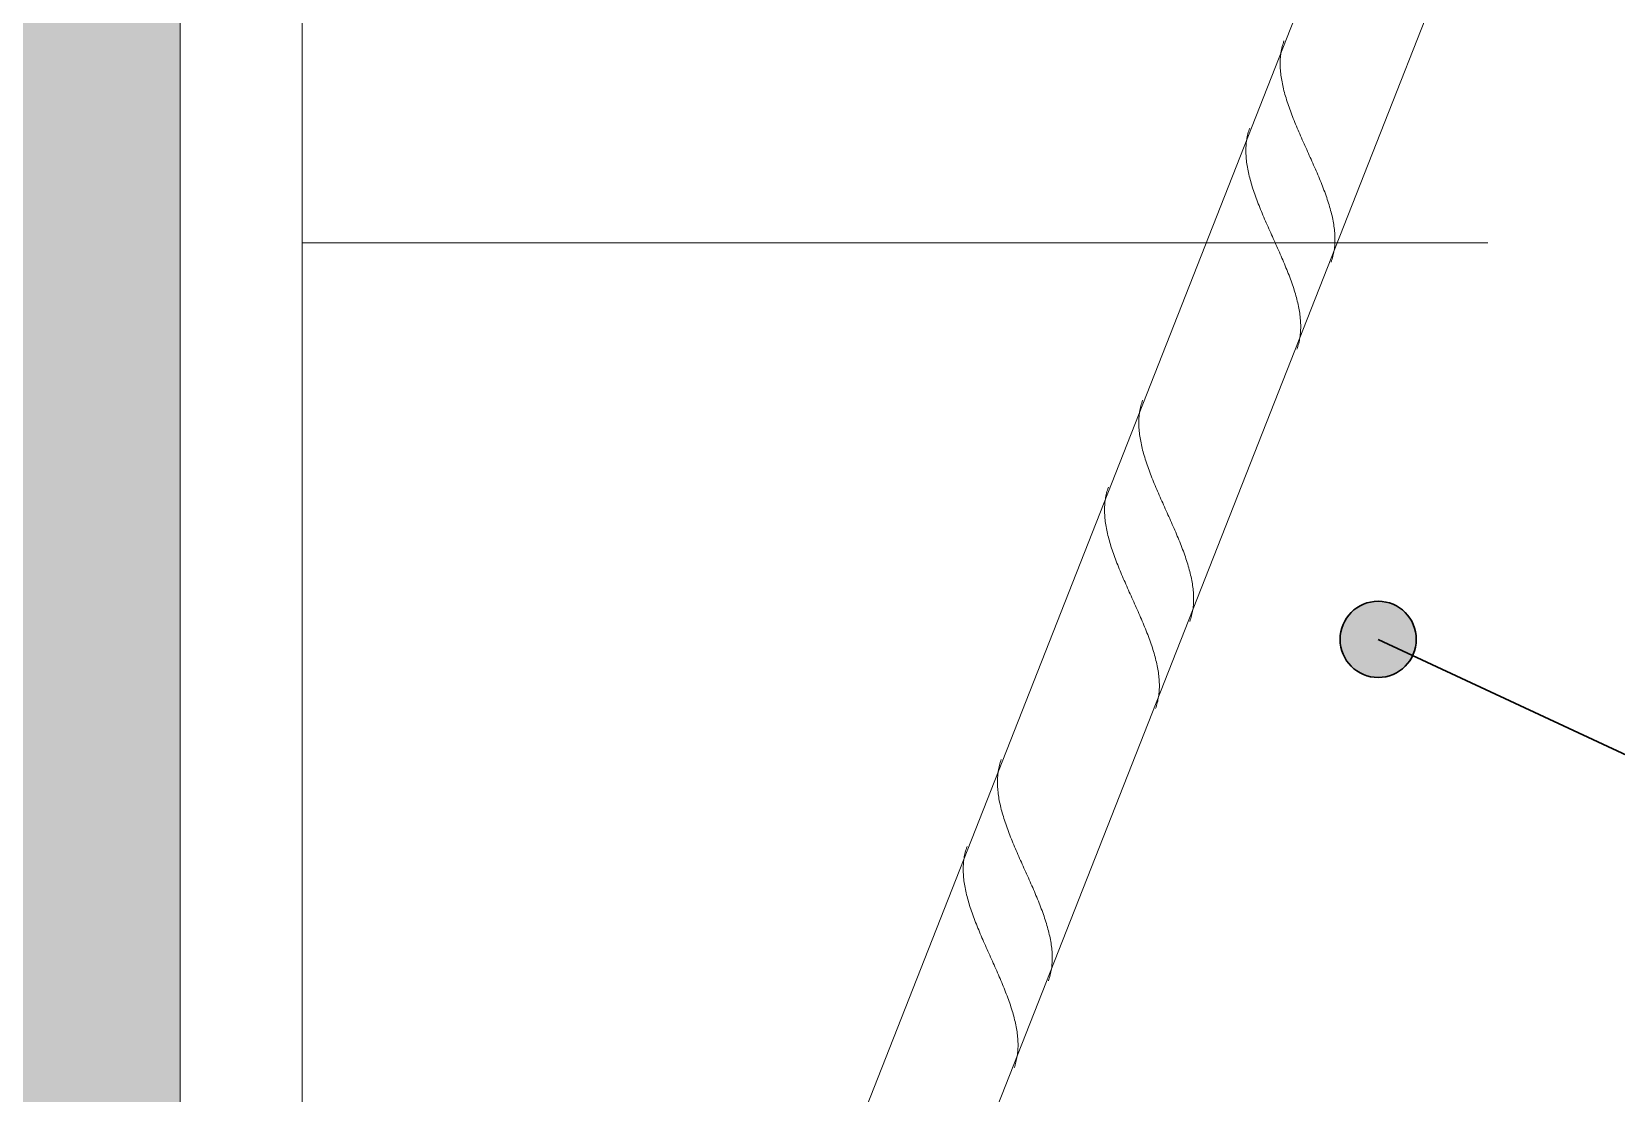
# Model space of a CAD drawing. Header units: inches. Extents: x 16427 to 16619, y -152 to -15.
# Drawn here: x 16559.07 to 16565.57, y -52.86 to -48.5 of the extents above; entities that cross this region are included whole.
import ezdxf

# ---------------------------------------------------------------- set-up
doc = ezdxf.new("R2010")
doc.units = ezdxf.units.IN
doc.header["$MEASUREMENT"] = 0
for name, color, linetype, lineweight in [('A-ANNO-IDEN', 131, 'Continuous', 30), ('A-WALL', 113, 'Continuous', 18), ('A-WALL-PATT', 111, 'Continuous', 18)]:
    doc.layers.add(name, color=color, linetype=linetype, lineweight=lineweight)

# ---------------------------------------------------------------- blocks, each defined once
blk = doc.blocks.new('FP_1-DETAIL - HOLLOWCORE SLAB - RC WAL CONNECTION FRONT')
at = {"layer": 'A-WALL', "lineweight": 9}
for p, q in [((16459.8988, -46.7882), (16455.4371, -58.1253)), ((16455.9744, -58.1253), (16460.364, -46.9713))]:
    blk.add_line(p, q, dxfattribs=at)
at = {"layer": 'A-WALL-PATT', "color": 8, "lineweight": 9}
for p, q in [((16459.191, -48.5829), (16459.1922, -48.5767)), ((16459.1922, -48.5767), (16459.1935, -48.5706)), ((16459.1935, -48.5706), (16459.195, -48.5646)), ((16459.195, -48.5646), (16459.1966, -48.5587)), ((16459.1966, -48.5587), (16459.1983, -48.5528)), ((16459.1983, -48.5528), (16459.2002, -48.5469)), ((16459.2002, -48.5469), (16459.2022, -48.5411)), ((16459.1866, -48.6339), (16459.1867, -48.6273)), ((16459.1867, -48.6405), (16459.1866, -48.6339)), ((16459.1867, -48.6273), (16459.1869, -48.6208)), ((16459.1869, -48.6472), (16459.1867, -48.6405)), ((16459.1869, -48.6208), (16459.1872, -48.6143)), ((16459.1872, -48.6143), (16459.1877, -48.6079)), ((16459.1877, -48.6079), (16459.1883, -48.6016)), ((16459.1883, -48.6016), (16459.1891, -48.5953)), ((16459.1891, -48.5953), (16459.19, -48.589)), ((16459.19, -48.589), (16459.191, -48.5829)), ((16459.1872, -48.6539), (16459.1869, -48.6472)), ((16459.1876, -48.6606), (16459.1872, -48.6539)), ((16459.1882, -48.6675), (16459.1876, -48.6606)), ((16459.1889, -48.6743), (16459.1882, -48.6675)), ((16459.1897, -48.6813), (16459.1889, -48.6743)), ((16459.1907, -48.6882), (16459.1897, -48.6813)), ((16459.1917, -48.6952), (16459.1907, -48.6882)), ((16459.1929, -48.7023), (16459.1917, -48.6952)), ((16459.1942, -48.7094), (16459.1929, -48.7023)), ((16459.1956, -48.7165), (16459.1942, -48.7094)), ((16459.1971, -48.7237), (16459.1956, -48.7165)), ((16459.1988, -48.731), (16459.1971, -48.7237)), ((16459.2005, -48.7383), (16459.1988, -48.731)), ((16459.2023, -48.7456), (16459.2005, -48.7383)), ((16459.2043, -48.7529), (16459.2023, -48.7456)), ((16459.2063, -48.7603), (16459.2043, -48.7529)), ((16459.2085, -48.7678), (16459.2063, -48.7603)), ((16459.2107, -48.7752), (16459.2085, -48.7678)), ((16459.213, -48.7827), (16459.2107, -48.7752)), ((16459.2154, -48.7903), (16459.213, -48.7827)), ((16459.2179, -48.7979), (16459.2154, -48.7903)), ((16459.2205, -48.8055), (16459.2179, -48.7979)), ((16459.2232, -48.8131), (16459.2205, -48.8055)), ((16459.2259, -48.8208), (16459.2232, -48.8131)), ((16459.2287, -48.8285), (16459.2259, -48.8208)), ((16459.2316, -48.8362), (16459.2287, -48.8285)), ((16459.2345, -48.844), (16459.2316, -48.8362)), ((16459.0596, -48.9042), (16459.0616, -48.8984)), ((16459.2376, -48.8517), (16459.2345, -48.844)), ((16459.2406, -48.8595), (16459.2376, -48.8517)), ((16459.2438, -48.8674), (16459.2406, -48.8595)), ((16459.2469, -48.8752), (16459.2438, -48.8674)), ((16459.2502, -48.8831), (16459.2469, -48.8752)), ((16459.2535, -48.891), (16459.2502, -48.8831)), ((16459.2568, -48.8989), (16459.2535, -48.891)), ((16459.2602, -48.9068), (16459.2568, -48.8989)), ((16459.0466, -48.9716), (16459.0471, -48.9652)), ((16459.0471, -48.9652), (16459.0477, -48.9588)), ((16459.0477, -48.9588), (16459.0485, -48.9525)), ((16459.0485, -48.9525), (16459.0494, -48.9463)), ((16459.0494, -48.9463), (16459.0504, -48.9401)), ((16459.0504, -48.9401), (16459.0516, -48.934)), ((16459.0516, -48.934), (16459.0529, -48.9279)), ((16459.0529, -48.9279), (16459.0544, -48.9219)), ((16459.0544, -48.9219), (16459.056, -48.9159)), ((16459.056, -48.9159), (16459.0577, -48.91)), ((16459.0577, -48.91), (16459.0596, -48.9042)), ((16459.2636, -48.9147), (16459.2602, -48.9068)), ((16459.267, -48.9227), (16459.2636, -48.9147)), ((16459.2705, -48.9307), (16459.267, -48.9227)), ((16459.274, -48.9386), (16459.2705, -48.9307)), ((16459.2776, -48.9466), (16459.274, -48.9386)), ((16459.2811, -48.9546), (16459.2776, -48.9466)), ((16459.2847, -48.9626), (16459.2811, -48.9546)), ((16459.2883, -48.9706), (16459.2847, -48.9626)), ((16459.046, -48.9911), (16459.0461, -48.9846)), ((16459.0461, -48.9977), (16459.046, -48.9911)), ((16459.0461, -48.9846), (16459.0463, -48.978)), ((16459.0463, -49.0044), (16459.0461, -48.9977)), ((16459.0463, -48.978), (16459.0466, -48.9716)), ((16459.0466, -49.0111), (16459.0463, -49.0044)), ((16459.047, -49.0179), (16459.0466, -49.0111)), ((16459.0476, -49.0247), (16459.047, -49.0179)), ((16459.0483, -49.0316), (16459.0476, -49.0247)), ((16459.0491, -49.0385), (16459.0483, -49.0316)), ((16459.2919, -48.9786), (16459.2883, -48.9706)), ((16459.2955, -48.9866), (16459.2919, -48.9786)), ((16459.2991, -48.9946), (16459.2955, -48.9866)), ((16459.3027, -49.0027), (16459.2991, -48.9946)), ((16459.3063, -49.0107), (16459.3027, -49.0027)), ((16459.3099, -49.0187), (16459.3063, -49.0107)), ((16459.3135, -49.0267), (16459.3099, -49.0187)), ((16459.317, -49.0347), (16459.3135, -49.0267)), ((16459.0501, -49.0455), (16459.0491, -49.0385)), ((16459.0511, -49.0525), (16459.0501, -49.0455)), ((16459.0523, -49.0595), (16459.0511, -49.0525)), ((16459.0536, -49.0666), (16459.0523, -49.0595)), ((16459.055, -49.0738), (16459.0536, -49.0666)), ((16459.0565, -49.081), (16459.055, -49.0738)), ((16459.0582, -49.0882), (16459.0565, -49.081)), ((16459.0599, -49.0955), (16459.0582, -49.0882)), ((16459.0618, -49.1028), (16459.0599, -49.0955)), ((16459.3206, -49.0427), (16459.317, -49.0347)), ((16459.3241, -49.0507), (16459.3206, -49.0427)), ((16459.3276, -49.0586), (16459.3241, -49.0507)), ((16459.3311, -49.0666), (16459.3276, -49.0586)), ((16459.3345, -49.0745), (16459.3311, -49.0666)), ((16459.338, -49.0825), (16459.3345, -49.0745)), ((16459.3413, -49.0904), (16459.338, -49.0825)), ((16459.3447, -49.0983), (16459.3413, -49.0904)), ((16459.0637, -49.1102), (16459.0618, -49.1028)), ((16459.0657, -49.1176), (16459.0637, -49.1102)), ((16459.0679, -49.125), (16459.0657, -49.1176)), ((16459.0701, -49.1325), (16459.0679, -49.125)), ((16459.0724, -49.14), (16459.0701, -49.1325)), ((16459.0748, -49.1475), (16459.0724, -49.14)), ((16459.0773, -49.1551), (16459.0748, -49.1475)), ((16459.0799, -49.1627), (16459.0773, -49.1551)), ((16459.348, -49.1062), (16459.3447, -49.0983)), ((16459.3512, -49.1141), (16459.348, -49.1062)), ((16459.3544, -49.1219), (16459.3512, -49.1141)), ((16459.3575, -49.1297), (16459.3544, -49.1219)), ((16459.3606, -49.1375), (16459.3575, -49.1297)), ((16459.3636, -49.1453), (16459.3606, -49.1375)), ((16459.3665, -49.1531), (16459.3636, -49.1453)), ((16459.3694, -49.1608), (16459.3665, -49.1531)), ((16459.3722, -49.1685), (16459.3694, -49.1608)), ((16459.0826, -49.1704), (16459.0799, -49.1627)), ((16459.0853, -49.178), (16459.0826, -49.1704)), ((16459.0881, -49.1857), (16459.0853, -49.178)), ((16459.091, -49.1935), (16459.0881, -49.1857)), ((16459.0939, -49.2012), (16459.091, -49.1935)), ((16459.097, -49.209), (16459.0939, -49.2012)), ((16459.1, -49.2168), (16459.097, -49.209)), ((16459.1032, -49.2246), (16459.1, -49.2168)), ((16459.1064, -49.2325), (16459.1032, -49.2246)), ((16459.375, -49.1762), (16459.3722, -49.1685)), ((16459.3776, -49.1838), (16459.375, -49.1762)), ((16459.3802, -49.1914), (16459.3776, -49.1838)), ((16459.3827, -49.199), (16459.3802, -49.1914)), ((16459.3851, -49.2065), (16459.3827, -49.199)), ((16459.3874, -49.2141), (16459.3851, -49.2065)), ((16459.3897, -49.2215), (16459.3874, -49.2141)), ((16459.3918, -49.229), (16459.3897, -49.2215)), ((16459.1096, -49.2403), (16459.1064, -49.2325)), ((16459.1129, -49.2482), (16459.1096, -49.2403)), ((16459.1162, -49.2561), (16459.1129, -49.2482)), ((16459.1196, -49.2641), (16459.1162, -49.2561)), ((16459.123, -49.272), (16459.1196, -49.2641)), ((16459.1264, -49.2799), (16459.123, -49.272)), ((16459.1299, -49.2879), (16459.1264, -49.2799)), ((16459.1334, -49.2959), (16459.1299, -49.2879)), ((16459.3939, -49.2364), (16459.3918, -49.229)), ((16459.3958, -49.2437), (16459.3939, -49.2364)), ((16459.3976, -49.251), (16459.3958, -49.2437)), ((16459.3994, -49.2583), (16459.3976, -49.251)), ((16459.401, -49.2655), (16459.3994, -49.2583)), ((16459.4025, -49.2727), (16459.401, -49.2655)), ((16459.4039, -49.2799), (16459.4025, -49.2727)), ((16459.4052, -49.287), (16459.4039, -49.2799)), ((16459.4064, -49.2941), (16459.4052, -49.287)), ((16459.137, -49.3039), (16459.1334, -49.2959)), ((16459.1405, -49.3119), (16459.137, -49.3039)), ((16459.1441, -49.3199), (16459.1405, -49.3119)), ((16459.1477, -49.3279), (16459.1441, -49.3199)), ((16459.1513, -49.3359), (16459.1477, -49.3279)), ((16459.1549, -49.3439), (16459.1513, -49.3359)), ((16459.1585, -49.3519), (16459.1549, -49.3439)), ((16459.1621, -49.3599), (16459.1585, -49.3519)), ((16459.4075, -49.3011), (16459.4064, -49.2941)), ((16459.4084, -49.308), (16459.4075, -49.3011)), ((16459.4092, -49.3149), (16459.4084, -49.308)), ((16459.4099, -49.3218), (16459.4092, -49.3149)), ((16459.4105, -49.3286), (16459.4099, -49.3218)), ((16459.411, -49.3354), (16459.4105, -49.3286)), ((16459.4113, -49.3421), (16459.411, -49.3354)), ((16459.4115, -49.3488), (16459.4113, -49.3421)), ((16459.4115, -49.3554), (16459.4115, -49.3488)), ((16459.4115, -49.362), (16459.4115, -49.3554)), ((16459.1657, -49.3679), (16459.1621, -49.3599)), ((16459.1693, -49.3759), (16459.1657, -49.3679)), ((16459.1729, -49.3839), (16459.1693, -49.3759)), ((16459.1764, -49.3919), (16459.1729, -49.3839)), ((16459.18, -49.3999), (16459.1764, -49.3919)), ((16459.1835, -49.4079), (16459.18, -49.3999)), ((16459.187, -49.4159), (16459.1835, -49.4079)), ((16459.1905, -49.4238), (16459.187, -49.4159)), ((16459.4032, -49.4247), (16459.4046, -49.4186)), ((16459.4046, -49.4186), (16459.406, -49.4126)), ((16459.406, -49.4126), (16459.4071, -49.4064)), ((16459.4071, -49.4064), (16459.4082, -49.4002)), ((16459.4082, -49.4002), (16459.4091, -49.394)), ((16459.4091, -49.394), (16459.4098, -49.3877)), ((16459.4098, -49.3877), (16459.4104, -49.3814)), ((16459.4104, -49.3814), (16459.4109, -49.375)), ((16459.4109, -49.375), (16459.4113, -49.3685)), ((16459.4113, -49.3685), (16459.4115, -49.362)), ((16459.1939, -49.4318), (16459.1905, -49.4238)), ((16459.1974, -49.4397), (16459.1939, -49.4318)), ((16459.2007, -49.4477), (16459.1974, -49.4397)), ((16459.2041, -49.4556), (16459.2007, -49.4477)), ((16459.2074, -49.4634), (16459.2041, -49.4556)), ((16459.2106, -49.4713), (16459.2074, -49.4634)), ((16459.2138, -49.4792), (16459.2106, -49.4713)), ((16459.2169, -49.487), (16459.2138, -49.4792)), ((16459.22, -49.4948), (16459.2169, -49.487)), ((16459.3959, -49.4482), (16459.3979, -49.4424)), ((16459.3979, -49.4424), (16459.3998, -49.4365)), ((16459.3998, -49.4365), (16459.4016, -49.4306)), ((16459.4016, -49.4306), (16459.4032, -49.4247)), ((16459.223, -49.5026), (16459.22, -49.4948)), ((16459.226, -49.5103), (16459.223, -49.5026)), ((16459.2288, -49.5181), (16459.226, -49.5103)), ((16459.2316, -49.5258), (16459.2288, -49.5181)), ((16459.2344, -49.5334), (16459.2316, -49.5258)), ((16459.237, -49.5411), (16459.2344, -49.5334)), ((16459.2396, -49.5487), (16459.237, -49.5411)), ((16459.2421, -49.5563), (16459.2396, -49.5487)), ((16459.2445, -49.5638), (16459.2421, -49.5563)), ((16459.2468, -49.5713), (16459.2445, -49.5638)), ((16459.2491, -49.5788), (16459.2468, -49.5713)), ((16459.2512, -49.5862), (16459.2491, -49.5788)), ((16459.2533, -49.5936), (16459.2512, -49.5862)), ((16459.2552, -49.601), (16459.2533, -49.5936)), ((16459.257, -49.6083), (16459.2552, -49.601)), ((16459.2588, -49.6156), (16459.257, -49.6083)), ((16459.2604, -49.6228), (16459.2588, -49.6156)), ((16459.2619, -49.63), (16459.2604, -49.6228)), ((16459.2633, -49.6371), (16459.2619, -49.63)), ((16459.2646, -49.6442), (16459.2633, -49.6371)), ((16459.2658, -49.6513), (16459.2646, -49.6442)), ((16459.2669, -49.6583), (16459.2658, -49.6513)), ((16459.2678, -49.6653), (16459.2669, -49.6583)), ((16459.2686, -49.6722), (16459.2678, -49.6653)), ((16459.2693, -49.6791), (16459.2686, -49.6722)), ((16459.2699, -49.6859), (16459.2693, -49.6791)), ((16459.2685, -49.7513), (16459.2692, -49.745)), ((16459.2692, -49.745), (16459.2698, -49.7386)), ((16459.2698, -49.7386), (16459.2703, -49.7322)), ((16459.2704, -49.6927), (16459.2699, -49.6859)), ((16459.2703, -49.7322), (16459.2707, -49.7257)), ((16459.2707, -49.6994), (16459.2704, -49.6927)), ((16459.2709, -49.706), (16459.2707, -49.6994)), ((16459.2707, -49.7257), (16459.2709, -49.7192)), ((16459.2709, -49.7127), (16459.2709, -49.706)), ((16459.2709, -49.7192), (16459.2709, -49.7127)), ((16459.2553, -49.8054), (16459.2573, -49.7996)), ((16459.2573, -49.7996), (16459.2592, -49.7938)), ((16459.2592, -49.7938), (16459.261, -49.7879)), ((16459.261, -49.7879), (16459.2626, -49.7819)), ((16459.2626, -49.7819), (16459.264, -49.7759)), ((16459.264, -49.7759), (16459.2654, -49.7698)), ((16459.2654, -49.7698), (16459.2665, -49.7637)), ((16459.2665, -49.7637), (16459.2676, -49.7575)), ((16459.2676, -49.7575), (16459.2685, -49.7513)), ((16458.6083, -50.0755), (16458.609, -50.0692)), ((16458.609, -50.0692), (16458.6099, -50.0629)), ((16458.6099, -50.0629), (16458.611, -50.0567)), ((16458.611, -50.0567), (16458.6121, -50.0506)), ((16458.6121, -50.0506), (16458.6135, -50.0445)), ((16458.6135, -50.0445), (16458.6149, -50.0385)), ((16458.6149, -50.0385), (16458.6165, -50.0325)), ((16458.6165, -50.0325), (16458.6183, -50.0266)), ((16458.6183, -50.0266), (16458.6201, -50.0208)), ((16458.6201, -50.0208), (16458.6222, -50.015)), ((16458.6066, -50.1012), (16458.6068, -50.0947)), ((16458.6066, -50.1078), (16458.6066, -50.1012)), ((16458.6066, -50.1144), (16458.6066, -50.1078)), ((16458.6068, -50.121), (16458.6066, -50.1144)), ((16458.6068, -50.0947), (16458.6072, -50.0882)), ((16458.6071, -50.1278), (16458.6068, -50.121)), ((16458.6076, -50.1345), (16458.6071, -50.1278)), ((16458.6072, -50.0882), (16458.6077, -50.0818)), ((16458.6081, -50.1414), (16458.6076, -50.1345)), ((16458.6077, -50.0818), (16458.6083, -50.0755)), ((16458.6088, -50.1482), (16458.6081, -50.1414)), ((16458.6097, -50.1551), (16458.6088, -50.1482)), ((16458.6106, -50.1621), (16458.6097, -50.1551)), ((16458.6117, -50.1691), (16458.6106, -50.1621)), ((16458.6129, -50.1762), (16458.6117, -50.1691)), ((16458.6142, -50.1833), (16458.6129, -50.1762)), ((16458.6156, -50.1904), (16458.6142, -50.1833)), ((16458.6171, -50.1976), (16458.6156, -50.1904)), ((16458.6187, -50.2049), (16458.6171, -50.1976)), ((16458.6205, -50.2121), (16458.6187, -50.2049)), ((16458.6223, -50.2195), (16458.6205, -50.2121)), ((16458.6242, -50.2268), (16458.6223, -50.2195)), ((16458.6263, -50.2342), (16458.6242, -50.2268)), ((16458.6284, -50.2416), (16458.6263, -50.2342)), ((16458.6307, -50.2491), (16458.6284, -50.2416)), ((16458.633, -50.2566), (16458.6307, -50.2491)), ((16458.6354, -50.2642), (16458.633, -50.2566)), ((16458.6379, -50.2717), (16458.6354, -50.2642)), ((16458.6405, -50.2794), (16458.6379, -50.2717)), ((16458.6431, -50.287), (16458.6405, -50.2794)), ((16458.6459, -50.2947), (16458.6431, -50.287)), ((16458.6487, -50.3024), (16458.6459, -50.2947)), ((16458.6515, -50.3101), (16458.6487, -50.3024)), ((16458.6545, -50.3178), (16458.6515, -50.3101)), ((16458.6575, -50.3256), (16458.6545, -50.3178)), ((16458.6606, -50.3334), (16458.6575, -50.3256)), ((16458.4729, -50.4018), (16458.4743, -50.3958)), ((16458.4743, -50.3958), (16458.4759, -50.3898)), ((16458.4759, -50.3898), (16458.4777, -50.3839)), ((16458.4777, -50.3839), (16458.4796, -50.378)), ((16458.4796, -50.378), (16458.4816, -50.3722)), ((16458.6637, -50.3413), (16458.6606, -50.3334)), ((16458.6669, -50.3491), (16458.6637, -50.3413)), ((16458.6701, -50.357), (16458.6669, -50.3491)), ((16458.6734, -50.3649), (16458.6701, -50.357)), ((16458.6768, -50.3728), (16458.6734, -50.3649)), ((16458.6801, -50.3807), (16458.6768, -50.3728)), ((16458.6835, -50.3886), (16458.6801, -50.3807)), ((16458.687, -50.3966), (16458.6835, -50.3886)), ((16458.6905, -50.4045), (16458.687, -50.3966)), ((16458.466, -50.4584), (16458.4662, -50.4519)), ((16458.466, -50.465), (16458.466, -50.4584)), ((16458.4662, -50.4519), (16458.4666, -50.4455)), ((16458.4666, -50.4455), (16458.4671, -50.4391)), ((16458.4671, -50.4391), (16458.4677, -50.4327)), ((16458.4677, -50.4327), (16458.4684, -50.4264)), ((16458.4684, -50.4264), (16458.4693, -50.4202)), ((16458.4693, -50.4202), (16458.4704, -50.414)), ((16458.4704, -50.414), (16458.4715, -50.4079)), ((16458.4715, -50.4079), (16458.4729, -50.4018)), ((16458.694, -50.4125), (16458.6905, -50.4045)), ((16458.6975, -50.4205), (16458.694, -50.4125)), ((16458.7011, -50.4285), (16458.6975, -50.4205)), ((16458.7046, -50.4365), (16458.7011, -50.4285)), ((16458.7082, -50.4445), (16458.7046, -50.4365)), ((16458.7118, -50.4525), (16458.7082, -50.4445)), ((16458.7154, -50.4605), (16458.7118, -50.4525)), ((16458.719, -50.4685), (16458.7154, -50.4605)), ((16458.466, -50.4716), (16458.466, -50.465)), ((16458.4662, -50.4783), (16458.466, -50.4716)), ((16458.4665, -50.485), (16458.4662, -50.4783)), ((16458.467, -50.4918), (16458.4665, -50.485)), ((16458.4676, -50.4986), (16458.467, -50.4918)), ((16458.4683, -50.5055), (16458.4676, -50.4986)), ((16458.4691, -50.5124), (16458.4683, -50.5055)), ((16458.47, -50.5194), (16458.4691, -50.5124)), ((16458.4711, -50.5264), (16458.47, -50.5194)), ((16458.4723, -50.5334), (16458.4711, -50.5264)), ((16458.7226, -50.4765), (16458.719, -50.4685)), ((16458.7262, -50.4846), (16458.7226, -50.4765)), ((16458.7298, -50.4926), (16458.7262, -50.4846)), ((16458.7334, -50.5006), (16458.7298, -50.4926)), ((16458.737, -50.5086), (16458.7334, -50.5006)), ((16458.7405, -50.5166), (16458.737, -50.5086)), ((16458.7441, -50.5245), (16458.7405, -50.5166)), ((16458.7476, -50.5325), (16458.7441, -50.5245)), ((16458.4736, -50.5405), (16458.4723, -50.5334)), ((16458.475, -50.5477), (16458.4736, -50.5405)), ((16458.4765, -50.5549), (16458.475, -50.5477)), ((16458.4781, -50.5621), (16458.4765, -50.5549)), ((16458.4799, -50.5694), (16458.4781, -50.5621)), ((16458.4817, -50.5767), (16458.4799, -50.5694)), ((16458.4836, -50.5841), (16458.4817, -50.5767)), ((16458.4857, -50.5915), (16458.4836, -50.5841)), ((16458.4878, -50.5989), (16458.4857, -50.5915)), ((16458.751, -50.5405), (16458.7476, -50.5325)), ((16458.7545, -50.5484), (16458.751, -50.5405)), ((16458.7579, -50.5564), (16458.7545, -50.5484)), ((16458.7613, -50.5643), (16458.7579, -50.5564)), ((16458.7646, -50.5722), (16458.7613, -50.5643)), ((16458.7679, -50.5801), (16458.7646, -50.5722)), ((16458.7711, -50.588), (16458.7679, -50.5801)), ((16458.7743, -50.5958), (16458.7711, -50.588)), ((16458.4901, -50.6064), (16458.4878, -50.5989)), ((16458.4924, -50.6139), (16458.4901, -50.6064)), ((16458.4948, -50.6214), (16458.4924, -50.6139)), ((16458.4973, -50.629), (16458.4948, -50.6214)), ((16458.4999, -50.6366), (16458.4973, -50.629)), ((16458.5025, -50.6442), (16458.4999, -50.6366)), ((16458.5053, -50.6519), (16458.5025, -50.6442)), ((16458.5081, -50.6596), (16458.5053, -50.6519)), ((16458.7775, -50.6036), (16458.7743, -50.5958)), ((16458.7805, -50.6114), (16458.7775, -50.6036)), ((16458.7836, -50.6192), (16458.7805, -50.6114)), ((16458.7865, -50.627), (16458.7836, -50.6192)), ((16458.7894, -50.6347), (16458.7865, -50.627)), ((16458.7922, -50.6424), (16458.7894, -50.6347)), ((16458.7949, -50.6501), (16458.7922, -50.6424)), ((16458.7976, -50.6577), (16458.7949, -50.6501)), ((16458.8002, -50.6653), (16458.7976, -50.6577)), ((16458.511, -50.6673), (16458.5081, -50.6596)), ((16458.5139, -50.6751), (16458.511, -50.6673)), ((16458.5169, -50.6829), (16458.5139, -50.6751)), ((16458.52, -50.6907), (16458.5169, -50.6829)), ((16458.5231, -50.6985), (16458.52, -50.6907)), ((16458.5263, -50.7064), (16458.5231, -50.6985)), ((16458.5295, -50.7142), (16458.5263, -50.7064)), ((16458.5328, -50.7221), (16458.5295, -50.7142)), ((16458.5362, -50.73), (16458.5328, -50.7221)), ((16458.8027, -50.6729), (16458.8002, -50.6653)), ((16458.8051, -50.6804), (16458.8027, -50.6729)), ((16458.8074, -50.6879), (16458.8051, -50.6804)), ((16458.8096, -50.6954), (16458.8074, -50.6879)), ((16458.8118, -50.7028), (16458.8096, -50.6954)), ((16458.8138, -50.7102), (16458.8118, -50.7028)), ((16458.8157, -50.7176), (16458.8138, -50.7102)), ((16458.8176, -50.7249), (16458.8157, -50.7176)), ((16458.5395, -50.7379), (16458.5362, -50.73)), ((16458.543, -50.7459), (16458.5395, -50.7379)), ((16458.5464, -50.7538), (16458.543, -50.7459)), ((16458.5499, -50.7618), (16458.5464, -50.7538)), ((16458.5534, -50.7698), (16458.5499, -50.7618)), ((16458.5569, -50.7778), (16458.5534, -50.7698)), ((16458.5605, -50.7857), (16458.5569, -50.7778)), ((16458.564, -50.7937), (16458.5605, -50.7857)), ((16458.8193, -50.7322), (16458.8176, -50.7249)), ((16458.821, -50.7394), (16458.8193, -50.7322)), ((16458.8225, -50.7466), (16458.821, -50.7394)), ((16458.8239, -50.7538), (16458.8225, -50.7466)), ((16458.8252, -50.7609), (16458.8239, -50.7538)), ((16458.8264, -50.7679), (16458.8252, -50.7609)), ((16458.8274, -50.775), (16458.8264, -50.7679)), ((16458.8284, -50.7819), (16458.8274, -50.775)), ((16458.8292, -50.7888), (16458.8284, -50.7819)), ((16458.5676, -50.8017), (16458.564, -50.7937)), ((16458.5712, -50.8098), (16458.5676, -50.8017)), ((16458.5748, -50.8178), (16458.5712, -50.8098)), ((16458.5784, -50.8258), (16458.5748, -50.8178)), ((16458.582, -50.8338), (16458.5784, -50.8258)), ((16458.5856, -50.8418), (16458.582, -50.8338)), ((16458.5892, -50.8498), (16458.5856, -50.8418)), ((16458.5928, -50.8578), (16458.5892, -50.8498)), ((16458.8299, -50.7957), (16458.8292, -50.7888)), ((16458.8305, -50.8025), (16458.8299, -50.7957)), ((16458.8304, -50.8552), (16458.8309, -50.8488)), ((16458.8309, -50.8093), (16458.8305, -50.8025)), ((16458.8312, -50.816), (16458.8309, -50.8093)), ((16458.8309, -50.8488), (16458.8312, -50.8424)), ((16458.8314, -50.8227), (16458.8312, -50.816)), ((16458.8312, -50.8424), (16458.8314, -50.8359)), ((16458.8315, -50.8293), (16458.8314, -50.8227)), ((16458.8314, -50.8359), (16458.8315, -50.8293)), ((16458.5964, -50.8658), (16458.5928, -50.8578)), ((16458.5999, -50.8738), (16458.5964, -50.8658)), ((16458.6035, -50.8818), (16458.5999, -50.8738)), ((16458.607, -50.8898), (16458.6035, -50.8818)), ((16458.6105, -50.8977), (16458.607, -50.8898)), ((16458.6139, -50.9057), (16458.6105, -50.8977)), ((16458.6173, -50.9136), (16458.6139, -50.9057)), ((16458.6207, -50.9215), (16458.6173, -50.9136)), ((16458.8159, -50.9221), (16458.8179, -50.9163)), ((16458.8179, -50.9163), (16458.8198, -50.9104)), ((16458.8198, -50.9104), (16458.8215, -50.9045)), ((16458.8215, -50.9045), (16458.8231, -50.8985)), ((16458.8231, -50.8985), (16458.8246, -50.8925)), ((16458.8246, -50.8925), (16458.8259, -50.8865)), ((16458.8259, -50.8865), (16458.8271, -50.8803)), ((16458.8271, -50.8803), (16458.8281, -50.8741)), ((16458.8281, -50.8741), (16458.829, -50.8679)), ((16458.829, -50.8679), (16458.8298, -50.8616)), ((16458.8298, -50.8616), (16458.8304, -50.8552)), ((16458.624, -50.9294), (16458.6207, -50.9215)), ((16458.6273, -50.9373), (16458.624, -50.9294)), ((16458.6305, -50.9452), (16458.6273, -50.9373)), ((16458.6337, -50.9531), (16458.6305, -50.9452)), ((16458.6369, -50.9609), (16458.6337, -50.9531)), ((16458.6399, -50.9687), (16458.6369, -50.9609)), ((16458.643, -50.9765), (16458.6399, -50.9687)), ((16458.6459, -50.9842), (16458.643, -50.9765)), ((16458.6488, -50.9919), (16458.6459, -50.9842)), ((16458.6516, -50.9996), (16458.6488, -50.9919)), ((16458.6543, -51.0073), (16458.6516, -50.9996)), ((16458.657, -51.015), (16458.6543, -51.0073)), ((16458.6596, -51.0226), (16458.657, -51.015)), ((16458.6621, -51.0301), (16458.6596, -51.0226)), ((16458.6645, -51.0377), (16458.6621, -51.0301)), ((16458.6668, -51.0452), (16458.6645, -51.0377)), ((16458.669, -51.0527), (16458.6668, -51.0452)), ((16458.6712, -51.0601), (16458.669, -51.0527)), ((16458.6732, -51.0675), (16458.6712, -51.0601)), ((16458.6752, -51.0749), (16458.6732, -51.0675)), ((16458.677, -51.0822), (16458.6752, -51.0749)), ((16458.6787, -51.0894), (16458.677, -51.0822)), ((16458.6804, -51.0967), (16458.6787, -51.0894)), ((16458.6819, -51.1039), (16458.6804, -51.0967)), ((16458.6833, -51.111), (16458.6819, -51.1039)), ((16458.6846, -51.1181), (16458.6833, -51.111)), ((16458.6858, -51.1252), (16458.6846, -51.1181)), ((16458.6868, -51.1322), (16458.6858, -51.1252)), ((16458.6878, -51.1392), (16458.6868, -51.1322)), ((16458.6886, -51.1461), (16458.6878, -51.1392)), ((16458.6893, -51.153), (16458.6886, -51.1461)), ((16458.6899, -51.1598), (16458.6893, -51.153)), ((16458.6903, -51.1665), (16458.6899, -51.1598)), ((16458.6906, -51.1733), (16458.6903, -51.1665)), ((16458.6908, -51.1799), (16458.6906, -51.1733)), ((16458.6853, -51.2437), (16458.6865, -51.2376)), ((16458.6865, -51.2376), (16458.6875, -51.2314)), ((16458.6875, -51.2314), (16458.6884, -51.2251)), ((16458.6884, -51.2251), (16458.6892, -51.2188)), ((16458.6892, -51.2188), (16458.6898, -51.2125)), ((16458.6898, -51.2125), (16458.6903, -51.2061)), ((16458.6903, -51.2061), (16458.6906, -51.1996)), ((16458.6906, -51.1996), (16458.6908, -51.1931)), ((16458.6909, -51.1866), (16458.6908, -51.1799)), ((16458.6908, -51.1931), (16458.6909, -51.1866)), ((16458.6753, -51.2793), (16458.6773, -51.2735)), ((16458.6773, -51.2735), (16458.6792, -51.2677)), ((16458.6792, -51.2677), (16458.6809, -51.2618)), ((16458.6809, -51.2618), (16458.6825, -51.2558)), ((16458.6825, -51.2558), (16458.684, -51.2498)), ((16458.684, -51.2498), (16458.6853, -51.2437)), ((16458.0365, -51.5064), (16458.0382, -51.5005)), ((16458.0382, -51.5005), (16458.0401, -51.4947)), ((16458.0401, -51.4947), (16458.0421, -51.4889)), ((16458.0268, -51.5686), (16458.0271, -51.5621)), ((16458.0271, -51.5621), (16458.0276, -51.5557)), ((16458.0276, -51.5557), (16458.0282, -51.5494)), ((16458.0282, -51.5494), (16458.029, -51.5431)), ((16458.029, -51.5431), (16458.0299, -51.5368)), ((16458.0299, -51.5368), (16458.0309, -51.5306)), ((16458.0309, -51.5306), (16458.0321, -51.5245)), ((16458.0321, -51.5245), (16458.0334, -51.5184)), ((16458.0334, -51.5184), (16458.0349, -51.5124)), ((16458.0349, -51.5124), (16458.0365, -51.5064)), ((16458.0265, -51.5816), (16458.0266, -51.5751)), ((16458.0266, -51.5883), (16458.0265, -51.5816)), ((16458.0266, -51.5751), (16458.0268, -51.5686)), ((16458.0268, -51.5949), (16458.0266, -51.5883)), ((16458.0271, -51.6017), (16458.0268, -51.5949)), ((16458.0275, -51.6084), (16458.0271, -51.6017)), ((16458.0281, -51.6152), (16458.0275, -51.6084)), ((16458.0288, -51.6221), (16458.0281, -51.6152)), ((16458.0296, -51.629), (16458.0288, -51.6221)), ((16458.0306, -51.636), (16458.0296, -51.629)), ((16458.0316, -51.643), (16458.0306, -51.636)), ((16458.0328, -51.6501), (16458.0316, -51.643)), ((16458.0341, -51.6572), (16458.0328, -51.6501)), ((16458.0355, -51.6643), (16458.0341, -51.6572)), ((16458.037, -51.6715), (16458.0355, -51.6643)), ((16458.0387, -51.6787), (16458.037, -51.6715)), ((16458.0404, -51.686), (16458.0387, -51.6787)), ((16458.0423, -51.6933), (16458.0404, -51.686)), ((16458.0442, -51.7007), (16458.0423, -51.6933)), ((16458.0462, -51.7081), (16458.0442, -51.7007)), ((16458.0484, -51.7155), (16458.0462, -51.7081)), ((16458.0506, -51.723), (16458.0484, -51.7155)), ((16458.0529, -51.7305), (16458.0506, -51.723)), ((16458.0553, -51.7381), (16458.0529, -51.7305)), ((16458.0578, -51.7456), (16458.0553, -51.7381)), ((16458.0604, -51.7532), (16458.0578, -51.7456)), ((16458.0631, -51.7609), (16458.0604, -51.7532)), ((16458.0658, -51.7686), (16458.0631, -51.7609)), ((16458.0686, -51.7763), (16458.0658, -51.7686)), ((16458.0715, -51.784), (16458.0686, -51.7763)), ((16458.0744, -51.7917), (16458.0715, -51.784)), ((16458.0775, -51.7995), (16458.0744, -51.7917)), ((16458.0805, -51.8073), (16458.0775, -51.7995)), ((16458.0837, -51.8151), (16458.0805, -51.8073)), ((16458.0869, -51.823), (16458.0837, -51.8151)), ((16458.0901, -51.8309), (16458.0869, -51.823)), ((16457.8893, -51.8941), (16457.8903, -51.8879)), ((16457.8903, -51.8879), (16457.8915, -51.8817)), ((16457.8915, -51.8817), (16457.8928, -51.8757)), ((16457.8928, -51.8757), (16457.8943, -51.8697)), ((16457.8943, -51.8697), (16457.8959, -51.8637)), ((16457.8959, -51.8637), (16457.8976, -51.8578)), ((16457.8976, -51.8578), (16457.8995, -51.8519)), ((16457.8995, -51.8519), (16457.9015, -51.8461)), ((16458.0934, -51.8388), (16458.0901, -51.8309)), ((16458.0967, -51.8467), (16458.0934, -51.8388)), ((16458.1001, -51.8546), (16458.0967, -51.8467)), ((16458.1035, -51.8625), (16458.1001, -51.8546)), ((16458.1069, -51.8705), (16458.1035, -51.8625)), ((16458.1104, -51.8784), (16458.1069, -51.8705)), ((16458.1139, -51.8864), (16458.1104, -51.8784)), ((16458.1175, -51.8944), (16458.1139, -51.8864)), ((16457.8859, -51.9389), (16457.886, -51.9323)), ((16457.886, -51.9455), (16457.8859, -51.9389)), ((16457.886, -51.9323), (16457.8862, -51.9258)), ((16457.8862, -51.9522), (16457.886, -51.9455)), ((16457.8862, -51.9258), (16457.8865, -51.9194)), ((16457.8865, -51.9589), (16457.8862, -51.9522)), ((16457.8865, -51.9194), (16457.887, -51.913)), ((16457.887, -51.913), (16457.8876, -51.9066)), ((16457.8876, -51.9066), (16457.8884, -51.9003)), ((16457.8884, -51.9003), (16457.8893, -51.8941)), ((16458.121, -51.9024), (16458.1175, -51.8944)), ((16458.1246, -51.9104), (16458.121, -51.9024)), ((16458.1282, -51.9184), (16458.1246, -51.9104)), ((16458.1318, -51.9264), (16458.1282, -51.9184)), ((16458.1354, -51.9344), (16458.1318, -51.9264)), ((16458.139, -51.9424), (16458.1354, -51.9344)), ((16458.1426, -51.9504), (16458.139, -51.9424)), ((16458.1462, -51.9584), (16458.1426, -51.9504)), ((16458.1498, -51.9665), (16458.1462, -51.9584)), ((16457.8869, -51.9657), (16457.8865, -51.9589)), ((16457.8875, -51.9725), (16457.8869, -51.9657)), ((16457.8882, -51.9794), (16457.8875, -51.9725)), ((16457.889, -51.9863), (16457.8882, -51.9794)), ((16457.89, -51.9932), (16457.889, -51.9863)), ((16457.891, -52.0003), (16457.89, -51.9932)), ((16457.8922, -52.0073), (16457.891, -52.0003)), ((16457.8935, -52.0144), (16457.8922, -52.0073)), ((16457.8949, -52.0216), (16457.8935, -52.0144)), ((16457.8964, -52.0288), (16457.8949, -52.0216)), ((16458.1534, -51.9745), (16458.1498, -51.9665)), ((16458.1569, -51.9825), (16458.1534, -51.9745)), ((16458.1605, -51.9904), (16458.1569, -51.9825)), ((16458.164, -51.9984), (16458.1605, -51.9904)), ((16458.1675, -52.0064), (16458.164, -51.9984)), ((16458.171, -52.0144), (16458.1675, -52.0064)), ((16458.1745, -52.0223), (16458.171, -52.0144)), ((16458.1779, -52.0303), (16458.1745, -52.0223)), ((16457.8981, -52.036), (16457.8964, -52.0288)), ((16457.8998, -52.0433), (16457.8981, -52.036)), ((16457.9017, -52.0506), (16457.8998, -52.0433)), ((16457.9036, -52.058), (16457.9017, -52.0506)), ((16457.9056, -52.0654), (16457.9036, -52.058)), ((16457.9078, -52.0728), (16457.9056, -52.0654)), ((16457.91, -52.0803), (16457.9078, -52.0728)), ((16457.9123, -52.0878), (16457.91, -52.0803)), ((16457.9147, -52.0953), (16457.9123, -52.0878)), ((16458.1812, -52.0382), (16458.1779, -52.0303)), ((16458.1846, -52.0461), (16458.1812, -52.0382)), ((16458.1879, -52.054), (16458.1846, -52.0461)), ((16458.1911, -52.0618), (16458.1879, -52.054)), ((16458.1943, -52.0697), (16458.1911, -52.0618)), ((16458.1974, -52.0775), (16458.1943, -52.0697)), ((16458.2005, -52.0853), (16458.1974, -52.0775)), ((16458.2035, -52.0931), (16458.2005, -52.0853)), ((16457.9172, -52.1029), (16457.9147, -52.0953)), ((16457.9198, -52.1105), (16457.9172, -52.1029)), ((16457.9225, -52.1181), (16457.9198, -52.1105)), ((16457.9252, -52.1258), (16457.9225, -52.1181)), ((16457.928, -52.1335), (16457.9252, -52.1258)), ((16457.9309, -52.1412), (16457.928, -52.1335)), ((16457.9339, -52.149), (16457.9309, -52.1412)), ((16457.9369, -52.1568), (16457.9339, -52.149)), ((16458.2065, -52.1009), (16458.2035, -52.0931)), ((16458.2093, -52.1086), (16458.2065, -52.1009)), ((16458.2121, -52.1163), (16458.2093, -52.1086)), ((16458.2149, -52.124), (16458.2121, -52.1163)), ((16458.2175, -52.1316), (16458.2149, -52.124)), ((16458.2201, -52.1392), (16458.2175, -52.1316)), ((16458.2226, -52.1468), (16458.2201, -52.1392)), ((16458.225, -52.1543), (16458.2226, -52.1468)), ((16457.9399, -52.1646), (16457.9369, -52.1568)), ((16457.9431, -52.1724), (16457.9399, -52.1646)), ((16457.9463, -52.1802), (16457.9431, -52.1724)), ((16457.9495, -52.1881), (16457.9463, -52.1802)), ((16457.9528, -52.196), (16457.9495, -52.1881)), ((16457.9561, -52.2039), (16457.9528, -52.196)), ((16457.9595, -52.2118), (16457.9561, -52.2039)), ((16457.9629, -52.2198), (16457.9595, -52.2118)), ((16458.2273, -52.1618), (16458.225, -52.1543)), ((16458.2296, -52.1693), (16458.2273, -52.1618)), ((16458.2317, -52.1767), (16458.2296, -52.1693)), ((16458.2338, -52.1841), (16458.2317, -52.1767)), ((16458.2357, -52.1915), (16458.2338, -52.1841)), ((16458.2375, -52.1988), (16458.2357, -52.1915)), ((16458.2393, -52.2061), (16458.2375, -52.1988)), ((16458.2409, -52.2133), (16458.2393, -52.2061)), ((16458.2424, -52.2205), (16458.2409, -52.2133)), ((16457.9664, -52.2277), (16457.9629, -52.2198)), ((16457.9698, -52.2357), (16457.9664, -52.2277)), ((16457.9733, -52.2437), (16457.9698, -52.2357)), ((16457.9769, -52.2516), (16457.9733, -52.2437)), ((16457.9804, -52.2596), (16457.9769, -52.2516)), ((16457.984, -52.2676), (16457.9804, -52.2596)), ((16457.9876, -52.2756), (16457.984, -52.2676)), ((16457.9912, -52.2836), (16457.9876, -52.2756)), ((16457.9948, -52.2917), (16457.9912, -52.2836)), ((16458.2438, -52.2277), (16458.2424, -52.2205)), ((16458.2451, -52.2348), (16458.2438, -52.2277)), ((16458.2463, -52.2418), (16458.2451, -52.2348)), ((16458.2474, -52.2488), (16458.2463, -52.2418)), ((16458.2483, -52.2558), (16458.2474, -52.2488)), ((16458.2491, -52.2627), (16458.2483, -52.2558)), ((16458.2498, -52.2696), (16458.2491, -52.2627)), ((16458.2504, -52.2764), (16458.2498, -52.2696)), ((16458.2509, -52.2832), (16458.2504, -52.2764)), ((16458.2512, -52.2899), (16458.2509, -52.2832)), ((16457.9984, -52.2997), (16457.9948, -52.2917)), ((16458.002, -52.3077), (16457.9984, -52.2997)), ((16458.0056, -52.3157), (16458.002, -52.3077)), ((16458.0092, -52.3237), (16458.0056, -52.3157)), ((16458.0128, -52.3317), (16458.0092, -52.3237)), ((16458.0163, -52.3397), (16458.0128, -52.3317)), ((16458.0199, -52.3477), (16458.0163, -52.3397)), ((16458.0234, -52.3557), (16458.0199, -52.3477)), ((16458.247, -52.3542), (16458.2481, -52.348)), ((16458.2481, -52.348), (16458.249, -52.3418)), ((16458.249, -52.3418), (16458.2497, -52.3355)), ((16458.2497, -52.3355), (16458.2503, -52.3291)), ((16458.2503, -52.3291), (16458.2508, -52.3227)), ((16458.2508, -52.3227), (16458.2512, -52.3163)), ((16458.2514, -52.2966), (16458.2512, -52.2899)), ((16458.2512, -52.3163), (16458.2514, -52.3098)), ((16458.2514, -52.3032), (16458.2514, -52.2966)), ((16458.2514, -52.3098), (16458.2514, -52.3032)), ((16458.0269, -52.3637), (16458.0234, -52.3557)), ((16458.0304, -52.3716), (16458.0269, -52.3637)), ((16458.0339, -52.3796), (16458.0304, -52.3716)), ((16458.0373, -52.3875), (16458.0339, -52.3796)), ((16458.0406, -52.3954), (16458.0373, -52.3875)), ((16458.044, -52.4033), (16458.0406, -52.3954)), ((16458.0473, -52.4112), (16458.044, -52.4033)), ((16458.0505, -52.4191), (16458.0473, -52.4112)), ((16458.2358, -52.396), (16458.2378, -52.3902)), ((16458.2378, -52.3902), (16458.2397, -52.3843)), ((16458.2397, -52.3843), (16458.2415, -52.3784)), ((16458.2415, -52.3784), (16458.2431, -52.3724)), ((16458.2431, -52.3724), (16458.2445, -52.3664)), ((16458.2445, -52.3664), (16458.2459, -52.3603)), ((16458.2459, -52.3603), (16458.247, -52.3542)), ((16458.0537, -52.4269), (16458.0505, -52.4191)), ((16458.0568, -52.4348), (16458.0537, -52.4269)), ((16458.0599, -52.4426), (16458.0568, -52.4348)), ((16458.0629, -52.4503), (16458.0599, -52.4426)), ((16458.0659, -52.4581), (16458.0629, -52.4503)), ((16458.0687, -52.4658), (16458.0659, -52.4581)), ((16458.0715, -52.4735), (16458.0687, -52.4658)), ((16458.0743, -52.4812), (16458.0715, -52.4735)), ((16458.0769, -52.4888), (16458.0743, -52.4812)), ((16458.0795, -52.4965), (16458.0769, -52.4888)), ((16458.082, -52.504), (16458.0795, -52.4965)), ((16458.0844, -52.5116), (16458.082, -52.504)), ((16458.0868, -52.5191), (16458.0844, -52.5116)), ((16458.089, -52.5266), (16458.0868, -52.5191)), ((16458.0911, -52.534), (16458.089, -52.5266)), ((16458.0932, -52.5414), (16458.0911, -52.534)), ((16458.0951, -52.5487), (16458.0932, -52.5414)), ((16458.0969, -52.5561), (16458.0951, -52.5487)), ((16458.0987, -52.5633), (16458.0969, -52.5561)), ((16458.1003, -52.5706), (16458.0987, -52.5633)), ((16458.1018, -52.5778), (16458.1003, -52.5706)), ((16458.1032, -52.5849), (16458.1018, -52.5778)), ((16458.1045, -52.592), (16458.1032, -52.5849)), ((16458.1057, -52.5991), (16458.1045, -52.592)), ((16458.1068, -52.6061), (16458.1057, -52.5991)), ((16458.1077, -52.6131), (16458.1068, -52.6061)), ((16458.1086, -52.62), (16458.1077, -52.6131)), ((16458.1093, -52.6268), (16458.1086, -52.62)), ((16458.1098, -52.6337), (16458.1093, -52.6268)), ((16458.1103, -52.6404), (16458.1098, -52.6337)), ((16458.1102, -52.68), (16458.1106, -52.6735)), ((16458.1106, -52.6472), (16458.1103, -52.6404)), ((16458.1108, -52.6538), (16458.1106, -52.6472)), ((16458.1106, -52.6735), (16458.1108, -52.667)), ((16458.1108, -52.6604), (16458.1108, -52.6538)), ((16458.1108, -52.667), (16458.1108, -52.6604)), ((16458.0991, -52.7416), (16458.1009, -52.7356)), ((16458.1009, -52.7356), (16458.1025, -52.7297)), ((16458.1025, -52.7297), (16458.1039, -52.7237)), ((16458.1039, -52.7237), (16458.1053, -52.7176)), ((16458.1053, -52.7176), (16458.1064, -52.7115)), ((16458.1064, -52.7115), (16458.1075, -52.7053)), ((16458.1075, -52.7053), (16458.1084, -52.699)), ((16458.1084, -52.699), (16458.1091, -52.6927)), ((16458.1091, -52.6927), (16458.1097, -52.6864)), ((16458.1097, -52.6864), (16458.1102, -52.68)), ((16458.0952, -52.7532), (16458.0973, -52.7474)), ((16458.0973, -52.7474), (16458.0991, -52.7416))]:
    blk.add_line(p, q, dxfattribs=at)
blk = doc.blocks.new('Dowel18 - Dowel-1958042-DETAIL - HOLLOWCORE SLAB - RC WAL CONNECTION FRONT')
at = {"layer": 'A-WALL', "lineweight": 9}
blk.add_blockref('FP_1-DETAIL - HOLLOWCORE SLAB - RC WAL CONNECTION FRONT', (52.503, 0), dxfattribs=at)
blk = doc.blocks.new('Dowel19 - Dowel-1964209-DETAIL - HOLLOWCORE SLAB - RC WAL CONNECTION SIDE')
at = {"layer": 'A-WALL', "lineweight": 9}
for p, q in [((16526.0177, -52.1253), (16526.0177, -48.3753)), ((16526.0177, -48.5038), (16526.0177, -48.6618)), ((16526.0177, -48.6627), (16526.0177, -49.3688)), ((16526.0177, -49.3688), (16526.0177, -52.1253)), ((16530.8831, -49.3688), (16526.0177, -49.3688)), ((16526.0177, -55.8753), (16526.0177, -52.1253)), ((16526.0177, -52.1287), (16526.0177, -57.3772))]:
    blk.add_line(p, q, dxfattribs=at)
blk = doc.blocks.new('Generic Models 286 - Generic Models 1-1977822-DETAIL - HOLLOWCORE SLAB - RC WAL CONNECTION SIDE')
at = {"layer": 'A-WALL-PATT', "lineweight": 9}
h = blk.add_hatch(dxfattribs=at)
h.set_pattern_fill('FP_6', color=8, style=0, pattern_type=2)
h.set_pattern_definition([(50, (2079.869, -114.959), (2.29529108, -0.20022947), [0.24, -2.64]), (355, (2079.869, -114.959), (-0.44391855, 2.40684884), [0.192, -2.112]), (100.451, (2080.061, -114.976), (1.85147686, 2.206452), [0.204, -2.244]), (46.184, (2079.869, -114.319), (3.41498314, -0.5298822), [0.36, -3.96]), (96.636, (2080.154, -114.363), (2.9907744, 3.1175039), [0.306, -3.365]), (351.184, (2079.869, -114.319), (2.9911175, 3.1174062), [0.288, -3.168]), (21, (2080.189, -114.479), (1.91043364, -1.28790384), [0.24, -2.64]), (326, (2080.189, -114.479), (0.77860356, 2.3202934), [0.192, -2.112]), (71.451, (2080.349, -114.586), (2.6890473, 1.0321926), [0.204, -2.244]), (37.5, (2079.869, -114.959), (0.038893785, 1.064692103), [0.106, -1.981, 0.106, -2.038, -2.12]), (37.5, (2079.869, -114.959), (0.038893785, 1.064692103), [-4.23, 0.106, -2.014]), (7.5, (2079.869, -114.959), (0.84152303, 1.26163425), [0.106, -1.117, 0.106, -1.933, -0.808]), (7.5, (2079.869, -114.959), (0.84152303, 1.26163425), [-3.261, 0.106, -0.702]), (327.5, (2079.156, -114.959), (1.707841713, -0.07187965), [0.106, -0.694, 0.106, -2.39, -3.312]), (327.5, (2079.156, -114.959), (1.707841713, -0.07187965), [-3.296, 0.106, -3.206]), (317.5, (2078.836, -114.959), (1.86586297, 0.32069512), [0.106, -0.934, 0.106, -1.552, -2.352]), (317.5, (2078.836, -114.959), (1.86586297, 0.32069512), [-2.698, 0.106, -2.246])])
h.paths.add_polyline_path([(16521.2169, -89.6424), (16528.0684, -89.6424), (16528.0684, -60.141), (16528.049, -60.094), (16528.0019, -60.0745), (16527.2073, -60.0745), (16527.1586, -60.1982), (16527.4269, -60.1982), (16527.5603, -60.2158), (16527.6847, -60.2673), (16527.7915, -60.3492), (16527.8735, -60.4561), (16527.925, -60.5804), (16527.9426, -60.7139), (16527.9426, -69.6253), (16527.4934, -69.6253), (16527.4934, -60.7139), (16527.4739, -60.6669), (16527.4269, -60.6474), (16526.9818, -60.6474), (16525.6107, -64.1312), (16525.1455, -63.9481), (16526.4445, -60.6474), (16525.1273, -60.6474), (16525.1989, -60.719), (16525.2324, -60.844), (16525.1989, -60.969), (16525.1074, -61.0605), (16524.9824, -61.094), (16524.8574, -61.0605), (16524.7659, -60.969), (16524.7324, -60.844), (16524.7659, -60.719), (16524.8374, -60.6474), (16523.3927, -60.6474), (16523.3927, -88.1253), (16523.0177, -88.1253), (16523.0177, -60.6474), (16519.9957, -60.6474), (16519.9957, -88.1253), (16519.6207, -88.1253), (16519.6207, -60.6474), (16519.4669, -60.6474), (16519.4669, -69.6253), (16519.0177, -69.6253), (16519.0177, -60.6539), (16518.9863, -60.6669), (16518.9669, -60.7139), (16518.9669, -89.6424), (16519.9957, -89.6424)], flags=0)
h.paths.add_polyline_path([(16529.5177, -89.6424), (16529.5177, -58.6253), (16527.7776, -58.6253), (16527.3841, -59.6253), (16528.0019, -59.6253), (16528.1354, -59.6428), (16528.2598, -59.6944), (16528.3666, -59.7763), (16528.4486, -59.8831), (16528.5001, -60.0075), (16528.5177, -60.141), (16528.5177, -89.6424), (16529.4563, -89.6424)], flags=0)
h.paths.add_polyline_path([(16517.6403, -89.6424), (16518.5177, -89.6424), (16518.5177, -60.7139), (16518.5352, -60.5804), (16518.5867, -60.4561), (16518.6687, -60.3492), (16518.7755, -60.2673), (16518.8999, -60.2158), (16519.0177, -60.1982), (16519.0177, -60.141), (16519.0352, -60.0075), (16519.0867, -59.8831), (16519.1687, -59.7763), (16519.2755, -59.6944), (16519.3999, -59.6428), (16519.5334, -59.6253), (16519.6207, -59.6253), (16519.6207, -28.1253), (16519.9957, -28.1253), (16519.9957, -59.6253), (16523.0177, -59.6253), (16523.0177, -28.1253), (16523.3927, -28.1253), (16523.3927, -59.6253), (16526.8467, -59.6253), (16527.2403, -58.6253), (16525.5177, -58.6253), (16525.5177, -14.615), (16524.5177, -14.615), (16524.5177, -58.6253), (16524.1427, -58.6253), (16524.1427, -14.615), (16518.8023, -14.615), (16518.8023, -58.6253), (16518.4273, -58.6253), (16518.4273, -14.615), (16517.5177, -14.615), (16517.5177, -89.6424)], flags=0)
h.paths.add_polyline_path([(16527.5684, -82.5214), (16527.4434, -82.4879), (16527.3519, -82.3964), (16527.3184, -82.2714), (16527.3519, -82.1464), (16527.4434, -82.0549), (16527.5684, -82.0214), (16527.6934, -82.0549), (16527.7849, -82.1464), (16527.8184, -82.2714), (16527.7849, -82.3964), (16527.6934, -82.4879)], flags=0)
h.paths.add_polyline_path([(16519.2169, -82.5214), (16519.0919, -82.4879), (16519.0004, -82.3964), (16518.9669, -82.2714), (16519.0004, -82.1464), (16519.0919, -82.0549), (16519.2169, -82.0214), (16519.3419, -82.0549), (16519.4334, -82.1464), (16519.4669, -82.2714), (16519.4334, -82.3964), (16519.3419, -82.4879)], flags=0)
h.paths.add_polyline_path([(16521.4669, -82.5214), (16521.3419, -82.4879), (16521.2504, -82.3964), (16521.2169, -82.2714), (16521.2504, -82.1464), (16521.3419, -82.0549), (16521.4669, -82.0214), (16521.5919, -82.0549), (16521.6834, -82.1464), (16521.7169, -82.2714), (16521.6834, -82.3964), (16521.5919, -82.4879)], flags=0)
h.paths.add_polyline_path([(16527.5684, -70.5214), (16527.4434, -70.4879), (16527.3519, -70.3964), (16527.3184, -70.2714), (16527.3519, -70.1464), (16527.4434, -70.0549), (16527.5684, -70.0214), (16527.6934, -70.0549), (16527.7849, -70.1464), (16527.8184, -70.2714), (16527.7849, -70.3964), (16527.6934, -70.4879)], flags=0)
h.paths.add_polyline_path([(16521.4669, -70.5214), (16521.3419, -70.4879), (16521.2504, -70.3964), (16521.2169, -70.2714), (16521.2504, -70.1464), (16521.3419, -70.0549), (16521.4669, -70.0214), (16521.5919, -70.0549), (16521.6834, -70.1464), (16521.7169, -70.2714), (16521.6834, -70.3964), (16521.5919, -70.4879)], flags=0)
h.paths.add_polyline_path([(16519.2169, -70.5214), (16519.0919, -70.4879), (16519.0004, -70.3964), (16518.9669, -70.2714), (16519.0004, -70.1464), (16519.0919, -70.0549), (16519.2169, -70.0214), (16519.3419, -70.0549), (16519.4334, -70.1464), (16519.4669, -70.2714), (16519.4334, -70.3964), (16519.3419, -70.4879)], flags=0)
h.paths.add_polyline_path([(16527.1829, -61.2105), (16527.0579, -61.177), (16526.9663, -61.0855), (16526.9329, -60.9605), (16526.9663, -60.8355), (16527.0579, -60.744), (16527.1829, -60.7105), (16527.3079, -60.744), (16527.3994, -60.8355), (16527.4329, -60.9605), (16527.3994, -61.0855), (16527.3079, -61.177)], flags=0)
h.paths.add_polyline_path([(16521.7808, -61.2105), (16521.6558, -61.177), (16521.5643, -61.0855), (16521.5308, -60.9605), (16521.5643, -60.8355), (16521.6558, -60.744), (16521.7808, -60.7105), (16521.9058, -60.744), (16521.9974, -60.8355), (16522.0308, -60.9605), (16521.9974, -61.0855), (16521.9058, -61.177)], flags=0)
h.paths.add_polyline_path([(16525.6028, -60.1982), (16526.6213, -60.1982), (16526.6699, -60.0745), (16523.3927, -60.0745), (16523.3927, -60.1982), (16525.5796, -60.1982)], flags=0)
h.paths.add_polyline_path([(16519.6207, -60.1982), (16519.6207, -60.0745), (16519.5334, -60.0745), (16519.4863, -60.094), (16519.4669, -60.141), (16519.4669, -60.1982), (16519.4863, -60.1982)], flags=0)
h.paths.add_polyline_path([(16522.6636, -60.1982), (16523.0177, -60.1982), (16523.0177, -60.0745), (16519.9957, -60.0745), (16519.9957, -60.1982)], flags=0)
h.paths.add_polyline_path([(16519.2677, -54.0644), (16519.1427, -54.0309), (16519.0511, -53.9394), (16519.0177, -53.8144), (16519.0511, -53.6894), (16519.1427, -53.5979), (16519.2677, -53.5644), (16519.3927, -53.5979), (16519.4842, -53.6894), (16519.5177, -53.8144), (16519.4842, -53.9394), (16519.3927, -54.0309), (16519.2755, -54.0623)], flags=0)
h.paths.add_polyline_path([(16523.7677, -54.0644), (16523.6427, -54.0309), (16523.5511, -53.9394), (16523.5177, -53.8144), (16523.5511, -53.6894), (16523.6427, -53.5979), (16523.7677, -53.5644), (16523.8927, -53.5979), (16523.9842, -53.6894), (16524.0177, -53.8144), (16523.9842, -53.9394), (16523.8927, -54.0309)], flags=0)
h.paths.add_polyline_path([(16519.2677, -42.0644), (16519.1427, -42.0309), (16519.0511, -41.9394), (16519.0177, -41.8144), (16519.0511, -41.6894), (16519.1427, -41.5979), (16519.2677, -41.5644), (16519.3927, -41.5979), (16519.4842, -41.6894), (16519.5177, -41.8144), (16519.4842, -41.9394), (16519.3927, -42.0309)], flags=0)
h.paths.add_polyline_path([(16523.7677, -42.0644), (16523.6427, -42.0309), (16523.5511, -41.9394), (16523.5177, -41.8144), (16523.5511, -41.6894), (16523.6427, -41.5979), (16523.7677, -41.5644), (16523.8927, -41.5979), (16523.9842, -41.6894), (16524.0177, -41.8144), (16523.9842, -41.9394), (16523.8927, -42.0309)], flags=0)
h.paths.add_polyline_path([(16519.2677, -30.0644), (16519.1427, -30.0309), (16519.0511, -29.9394), (16519.0177, -29.8144), (16519.0511, -29.6894), (16519.1427, -29.5979), (16519.2677, -29.5644), (16519.3927, -29.5979), (16519.4842, -29.6894), (16519.5177, -29.8144), (16519.4842, -29.9394), (16519.3927, -30.0309)], flags=0)
h.paths.add_polyline_path([(16523.7677, -30.0644), (16523.6427, -30.0309), (16523.5511, -29.9394), (16523.5177, -29.8144), (16523.5511, -29.6894), (16523.6427, -29.5979), (16523.7677, -29.5644), (16523.8927, -29.5979), (16523.9842, -29.6894), (16524.0177, -29.8144), (16523.9842, -29.9394), (16523.8927, -30.0309)], flags=0)
h.paths.add_polyline_path([(16523.7677, -18.0644), (16523.6427, -18.0309), (16523.5511, -17.9394), (16523.5177, -17.8144), (16523.5511, -17.6894), (16523.6427, -17.5979), (16523.7677, -17.5644), (16523.8927, -17.5979), (16523.9842, -17.6894), (16524.0177, -17.8144), (16523.9842, -17.9394), (16523.8927, -18.0309)], flags=0)
h.paths.add_polyline_path([(16519.2677, -18.0644), (16519.1427, -18.0309), (16519.0511, -17.9394), (16519.0177, -17.8144), (16519.0511, -17.6894), (16519.1427, -17.5979), (16519.2677, -17.5644), (16519.3927, -17.5979), (16519.4842, -17.6894), (16519.5177, -17.8144), (16519.4842, -17.9394), (16519.3927, -18.0309)], flags=0)
at = {"layer": 'A-WALL', "lineweight": 9}
for p, q in [((16525.5177, -14.615), (16525.5177, -58.6253)), ((16525.5177, -58.6253), (16525.5177, -14.615))]:
    blk.add_line(p, q, dxfattribs=at)

msp = doc.modelspace()

# ---------------------------------------------------------------- hatches: boundary and pattern name
at = {"layer": 'A-ANNO-IDEN'}
h = msp.add_hatch(color=256, dxfattribs=at)
edge = h.paths.add_edge_path(flags=0)
edge.add_arc((16564.595, -50.996), 0.1563, 0, 360)

# ---------------------------------------------------------------- linework, layer by layer
msp.add_line((16564.595, -50.996), (16584.8469, -60.4469), dxfattribs=at)
msp.add_circle((16564.595, -50.996), 0.1563, dxfattribs=at)

# ---------------------------------------------------------------- block references
at = {"layer": 'A-WALL', "lineweight": 9}
for name, p in [('Generic Models 286 - Generic Models 1-1977822-DETAIL - HOLLOWCORE SLAB - RC WAL CONNECTION SIDE', (34.1613, 0)), ('Dowel19 - Dowel-1964209-DETAIL - HOLLOWCORE SLAB - RC WAL CONNECTION SIDE', (34.1613, 0)), ('Dowel18 - Dowel-1958042-DETAIL - HOLLOWCORE SLAB - RC WAL CONNECTION FRONT', (52.503, 0))]:
    msp.add_blockref(name, p, dxfattribs=at)

doc.saveas('drawing.dxf')
